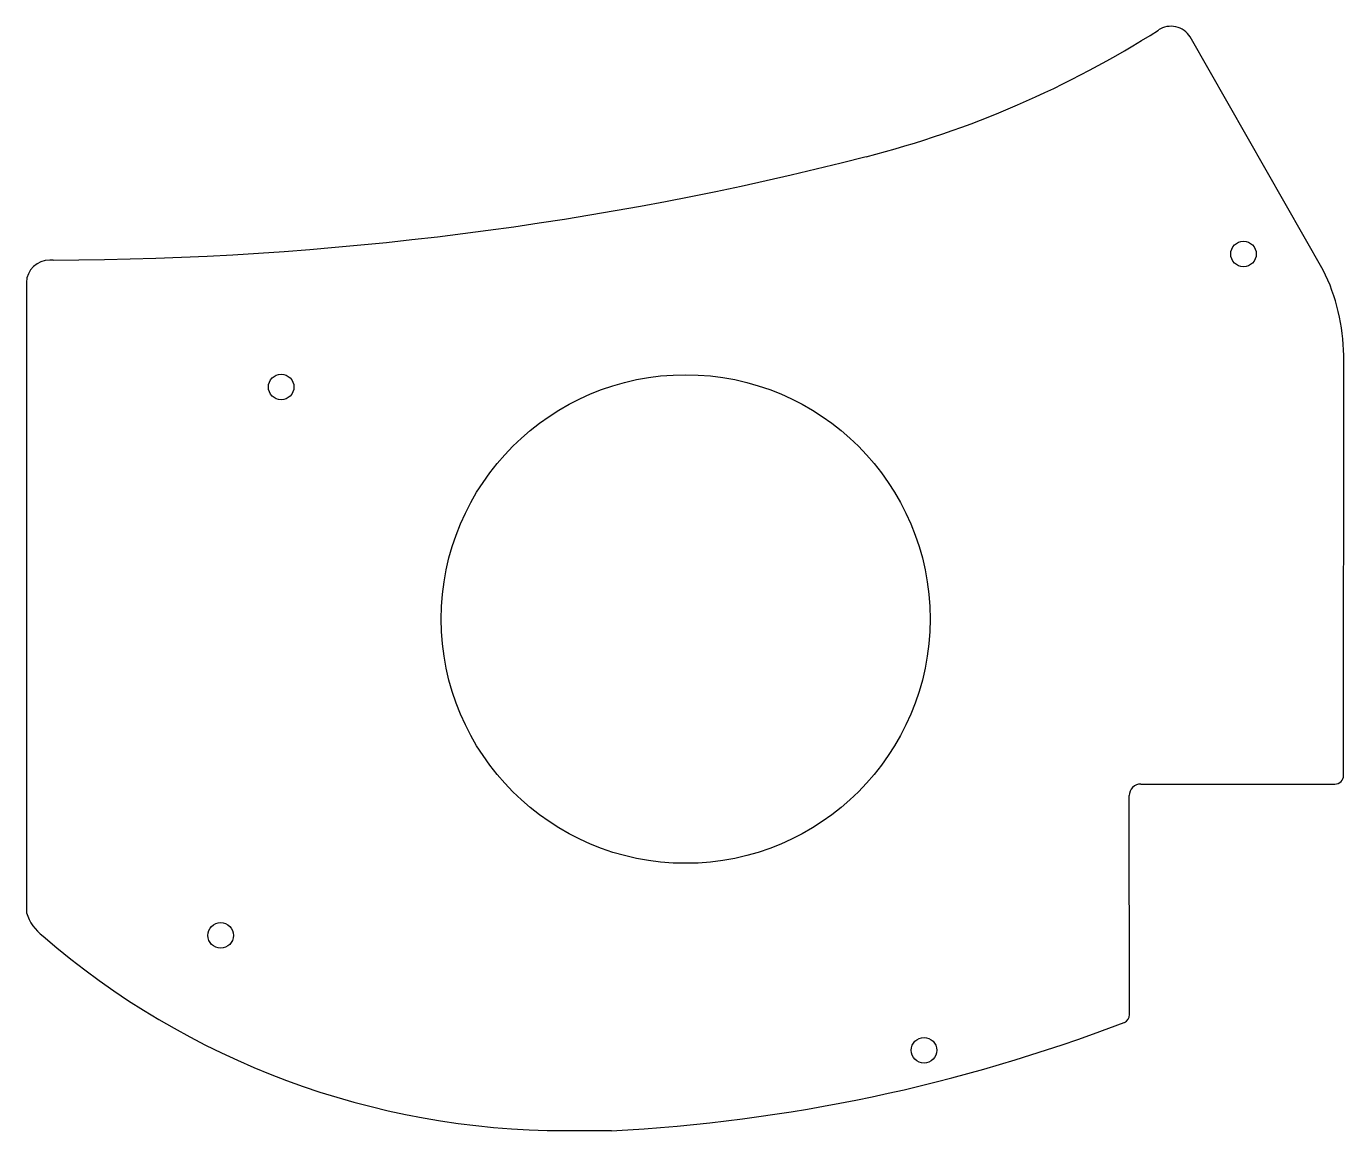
# Model space of a CAD drawing. Header units: millimetres. Extents: x -191 to -78, y 43 to 138.
import ezdxf

# ---------------------------------------------------------------- set-up
doc = ezdxf.new("R2010")
doc.units = ezdxf.units.MM
doc.layers.get('0').update_dxf_attribs({"linetype": 'CONTINUOUS'})

msp = doc.modelspace()

# ---------------------------------------------------------------- linework, layer by layer
for p, q in [((-79.73, 116.68), (-91.18, 136.77)), ((-91.18, 136.77), (-91.18, 136.77)), ((-119.09, 126.45), (-119.09, 126.45)), ((-189.39, 117.54), (-189.4, 117.54)), ((-189.12, 117.54), (-189.39, 117.54)), ((-191.43, 115.61), (-191.42, 61.31)), ((-77.98, 73.15), (-77.96, 109.32)), ((-95.43, 72.4), (-78.73, 72.4)), ((-96.42, 52.54), (-96.43, 71.4)), ((-191.42, 61.31), (-191.42, 61.31)), ((-190, 59.29), (-189.99, 59.29)), ((-96.86, 51.86), (-96.86, 51.86)), ((-145.02, 42.54), (-141.05, 42.54)), ((-141.05, 42.54), (-141.04, 42.54))]:
    msp.add_line(p, q)
for centre, radius in [((-86.59, 118.07), 1.1), ((-169.48, 106.61), 1.1), ((-134.64, 86.62), 21.05), ((-174.69, 59.36), 1.1), ((-114.11, 49.46), 1.1)]:
    msp.add_circle(centre, radius)
for centre, radius, start, end in [((-140.64, 210.68), 86.94, 284.3528, 302.5146), ((-92.84, 135.72), 1.97, 32.3187, 122.9666), ((-189.8, 402.54), 284.99, 270.1361, 284.3647), ((-189.43, 115.54), 2, 89.1146, 177.9956), ((-94.78, 109.19), 16.82, 0.4429, 26.4673), ((-78.72, 73.15), 0.75, -90.0231, 0.0008), ((-95.43, 71.4), 1, 89.9656, 180.0174), ((-187.55, 62.54), 4.06, 197.6486, 232.9796), ((-145.02, 111.28), 68.74, 229.1378, 270), ((-97.17, 52.54), 0.75, -65.0415, 0.0015), ((-148.32, 186.31), 143.96, 272.8961, 290.9435)]:
    msp.add_arc(centre, radius, start, end)

doc.saveas('drawing.dxf')
